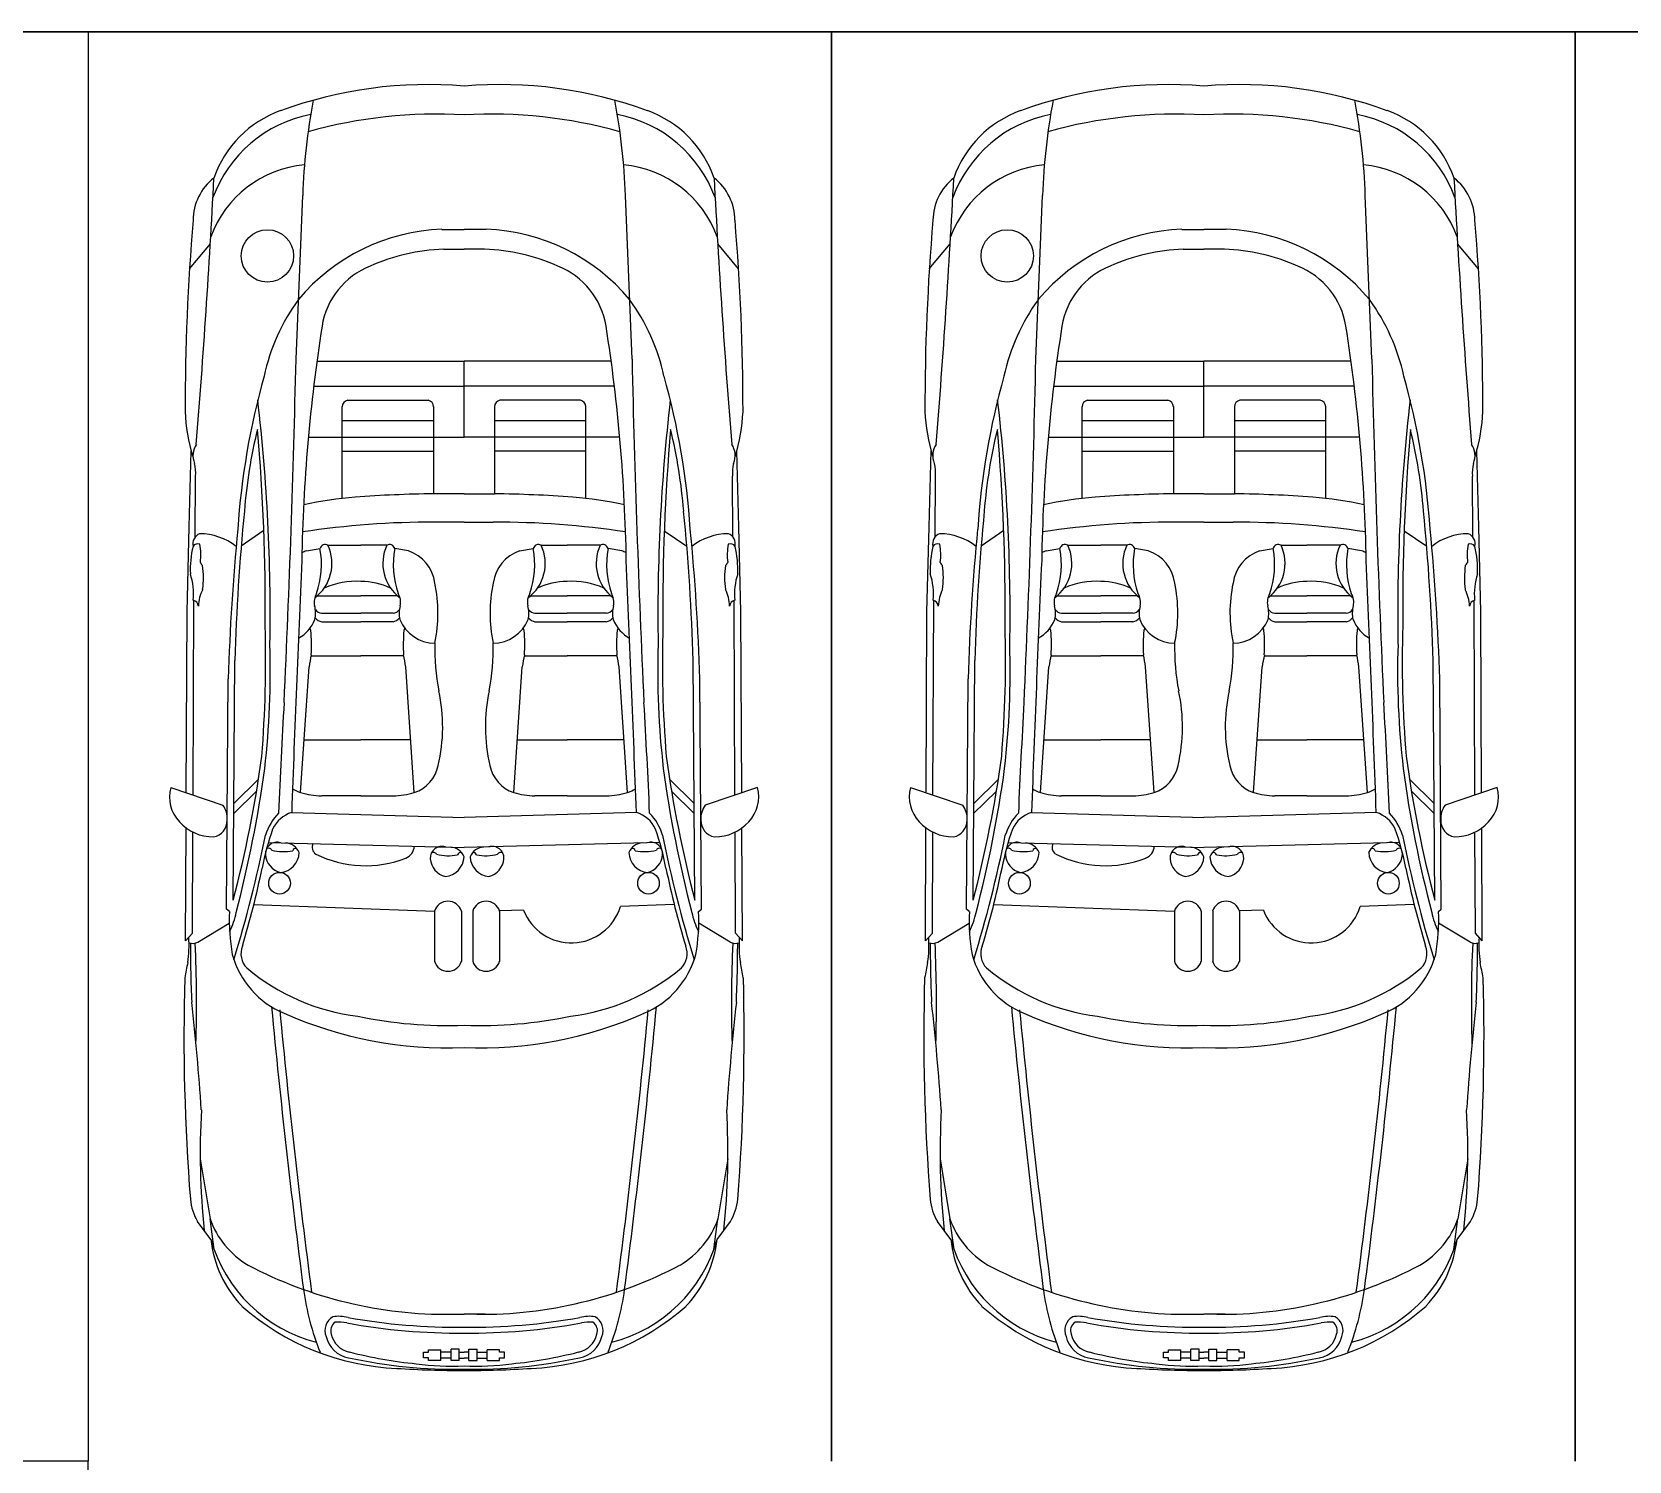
# Model space of a CAD drawing. Header units: inches. Extents: x 484217 to 497210, y -26946 to -21493.
# Drawn here: x 492667.1 to 492882.6, y -22551.1 to -22358.3 of the extents above; entities that cross this region are included whole.
import ezdxf

# ---------------------------------------------------------------- set-up
doc = ezdxf.new("R2010")
doc.units = ezdxf.units.IN
doc.header["$LTSCALE"] = 20
doc.header["$MEASUREMENT"] = 0
doc.layers.add('ceco.net 92', color=9, linetype='Continuous')
doc.layers.add('Parking', color=7, linetype='Continuous')

msp = doc.modelspace()

# ---------------------------------------------------------------- linework, layer by layer
at = {"layer": 'ceco.net 92', "linetype": 'ByBlock', "ltscale": 0.4}
for p, q in [((492702.77, -22402.44), (492703.67, -22380.36)), ((492748.09, -22402.44), (492747.19, -22380.36)), ((492802.56, -22402.44), (492803.47, -22380.36)), ((492847.89, -22402.44), (492846.98, -22380.36)), ((492722.44, -22384.93), (492725.43, -22384.93)), ((492728.41, -22384.93), (492725.43, -22384.93)), ((492822.24, -22384.93), (492825.23, -22384.93)), ((492828.21, -22384.93), (492825.23, -22384.93)), ((492688.4, -22390.25), (492691.21, -22386.87)), ((492762.46, -22390.25), (492759.65, -22386.87)), ((492788.19, -22390.25), (492791, -22386.87)), ((492862.26, -22390.25), (492859.45, -22386.87)), ((492722.65, -22387.6), (492725.43, -22387.6)), ((492728.2, -22387.6), (492725.43, -22387.6)), ((492822.45, -22387.6), (492825.23, -22387.6)), ((492828, -22387.6), (492825.23, -22387.6)), ((492705.59, -22402.71), (492725.43, -22402.71)), ((492745.27, -22402.71), (492725.43, -22402.71)), ((492725.43, -22412.97), (492725.43, -22402.71)), ((492805.38, -22402.71), (492825.23, -22402.71)), ((492845.07, -22402.71), (492825.23, -22402.71)), ((492825.23, -22412.97), (492825.23, -22402.71)), ((492705.15, -22406.08), (492725.43, -22406.08)), ((492745.7, -22406.08), (492725.43, -22406.08)), ((492804.95, -22406.08), (492825.23, -22406.08)), ((492845.5, -22406.08), (492825.23, -22406.08)), ((492709.73, -22407.98), (492720.58, -22407.98)), ((492741.12, -22407.98), (492730.27, -22407.98)), ((492809.53, -22407.98), (492820.38, -22407.98)), ((492840.92, -22407.98), (492830.07, -22407.98)), ((492709, -22421.24), (492709, -22408.85)), ((492721.32, -22410.75), (492709, -22410.75)), ((492721.32, -22408.85), (492721.32, -22420.61)), ((492729.54, -22408.85), (492729.54, -22420.61)), ((492741.86, -22410.75), (492729.54, -22410.75)), ((492741.86, -22421.24), (492741.86, -22408.85)), ((492808.79, -22421.24), (492808.79, -22408.85)), ((492821.12, -22410.75), (492808.79, -22410.75)), ((492821.12, -22408.85), (492821.12, -22420.61)), ((492829.34, -22408.85), (492829.34, -22420.61)), ((492841.66, -22410.75), (492829.34, -22410.75)), ((492841.66, -22421.24), (492841.66, -22408.85)), ((492704.43, -22412.97), (492725.43, -22412.97)), ((492746.43, -22412.97), (492725.43, -22412.97)), ((492804.23, -22412.97), (492825.23, -22412.97)), ((492846.22, -22412.97), (492825.23, -22412.97)), ((492688.37, -22425.08), (492688.63, -22414.82)), ((492709, -22414.86), (492721.32, -22414.86)), ((492741.86, -22414.86), (492729.54, -22414.86)), ((492762.49, -22425.08), (492762.22, -22414.82)), ((492788.16, -22425.08), (492788.43, -22414.82)), ((492808.79, -22414.86), (492821.12, -22414.86)), ((492841.66, -22414.86), (492829.34, -22414.86)), ((492862.29, -22425.08), (492862.02, -22414.82)), ((492689.17, -22426.43), (492689.21, -22418.23)), ((492761.69, -22426.43), (492761.64, -22418.23)), ((492788.97, -22426.43), (492789.01, -22418.23)), ((492861.48, -22426.43), (492861.44, -22418.23)), ((492725.43, -22420.61), (492721.32, -22420.61)), ((492725.43, -22420.61), (492729.54, -22420.61)), ((492825.23, -22420.61), (492821.12, -22420.61)), ((492825.23, -22420.61), (492829.34, -22420.61)), ((492688.07, -22436.53), (492688.37, -22425.08)), ((492695.37, -22427.64), (492698.42, -22425.53)), ((492725.43, -22424.44), (492721.5, -22424.44)), ((492725.43, -22424.44), (492729.36, -22424.44)), ((492755.49, -22427.73), (492752.43, -22425.64)), ((492762.78, -22436.53), (492762.49, -22425.08)), ((492787.87, -22436.53), (492788.16, -22425.08)), ((492795.17, -22427.64), (492798.22, -22425.53)), ((492825.23, -22424.44), (492821.29, -22424.44)), ((492825.23, -22424.44), (492829.16, -22424.44)), ((492855.29, -22427.73), (492852.23, -22425.64)), ((492862.58, -22436.53), (492862.29, -22425.08)), ((492704.16, -22428.3), (492706, -22427.99)), ((492707.06, -22427.54), (492711.53, -22427.54)), ((492715.03, -22427.54), (492711.53, -22427.54)), ((492717.93, -22428.3), (492716.09, -22427.99)), ((492732.93, -22428.3), (492734.76, -22427.99)), ((492735.83, -22427.54), (492739.33, -22427.54)), ((492743.79, -22427.54), (492739.33, -22427.54)), ((492746.7, -22428.3), (492744.86, -22427.99)), ((492803.96, -22428.3), (492805.8, -22427.99)), ((492806.86, -22427.54), (492811.33, -22427.54)), ((492814.82, -22427.54), (492811.33, -22427.54)), ((492817.73, -22428.3), (492815.89, -22427.99)), ((492832.72, -22428.3), (492834.56, -22427.99)), ((492835.63, -22427.54), (492839.13, -22427.54)), ((492843.59, -22427.54), (492839.13, -22427.54)), ((492846.49, -22428.3), (492844.66, -22427.99)), ((492705.64, -22434.37), (492711.53, -22434.37)), ((492716.45, -22434.37), (492711.53, -22434.37)), ((492734.41, -22434.37), (492739.33, -22434.37)), ((492745.21, -22434.37), (492739.33, -22434.37)), ((492805.44, -22434.37), (492811.33, -22434.37)), ((492816.25, -22434.37), (492811.33, -22434.37)), ((492834.21, -22434.37), (492839.13, -22434.37)), ((492845.01, -22434.37), (492839.13, -22434.37)), ((492687.97, -22460.95), (492688.07, -22436.53)), ((492688.88, -22461.26), (492689, -22435)), ((492706.22, -22436.73), (492711.53, -22436.73)), ((492715.87, -22436.73), (492711.53, -22436.73)), ((492734.99, -22436.73), (492739.33, -22436.73)), ((492744.63, -22436.73), (492739.33, -22436.73)), ((492761.97, -22461.26), (492761.86, -22435)), ((492762.89, -22460.95), (492762.78, -22436.53)), ((492787.76, -22460.95), (492787.87, -22436.53)), ((492788.68, -22461.26), (492788.79, -22435)), ((492806.02, -22436.73), (492811.33, -22436.73)), ((492815.66, -22436.73), (492811.33, -22436.73)), ((492834.79, -22436.73), (492839.13, -22436.73)), ((492844.43, -22436.73), (492839.13, -22436.73)), ((492861.77, -22461.26), (492861.66, -22435)), ((492862.69, -22460.95), (492862.58, -22436.53)), ((492706.24, -22437.89), (492711.53, -22437.89)), ((492715.85, -22437.89), (492711.53, -22437.89)), ((492735, -22437.89), (492739.33, -22437.89)), ((492744.62, -22437.89), (492739.33, -22437.89)), ((492806.03, -22437.89), (492811.33, -22437.89)), ((492815.65, -22437.89), (492811.33, -22437.89)), ((492834.8, -22437.89), (492839.13, -22437.89)), ((492844.42, -22437.89), (492839.13, -22437.89)), ((492694.3, -22475.42), (492694.51, -22443.1)), ((492704.79, -22442.45), (492711.53, -22442.45)), ((492717.3, -22442.45), (492711.53, -22442.45)), ((492733.55, -22442.45), (492739.33, -22442.45)), ((492746.07, -22442.45), (492739.33, -22442.45)), ((492756.56, -22475.42), (492756.35, -22443.1)), ((492794.1, -22475.42), (492794.31, -22443.1)), ((492804.59, -22442.45), (492811.33, -22442.45)), ((492817.1, -22442.45), (492811.33, -22442.45)), ((492833.35, -22442.45), (492839.13, -22442.45)), ((492845.87, -22442.45), (492839.13, -22442.45)), ((492856.36, -22475.42), (492856.15, -22443.1)), ((492703.37, -22460.92), (492704.52, -22443.94)), ((492718.72, -22460.92), (492717.57, -22443.94)), ((492732.14, -22460.92), (492733.28, -22443.94)), ((492747.49, -22460.92), (492746.34, -22443.94)), ((492803.17, -22460.92), (492804.32, -22443.94)), ((492818.52, -22460.92), (492817.37, -22443.94)), ((492831.93, -22460.92), (492833.08, -22443.94)), ((492847.28, -22460.92), (492846.14, -22443.94)), ((492693.41, -22476.66), (492693.62, -22445.56)), ((492757.44, -22476.66), (492757.23, -22445.56)), ((492793.21, -22476.66), (492793.42, -22445.56)), ((492857.24, -22476.66), (492857.03, -22445.56)), ((492703.85, -22453.78), (492711.53, -22453.78)), ((492718.24, -22453.78), (492711.53, -22453.78)), ((492732.62, -22453.78), (492739.33, -22453.78)), ((492747, -22453.78), (492739.33, -22453.78)), ((492803.65, -22453.78), (492811.33, -22453.78)), ((492818.03, -22453.78), (492811.33, -22453.78)), ((492832.42, -22453.78), (492839.13, -22453.78)), ((492846.8, -22453.78), (492839.13, -22453.78)), ((492685.86, -22460.24), (492692.9, -22462.61)), ((492694.38, -22462.37), (492697.7, -22459.1)), ((492756.47, -22462.37), (492753.16, -22459.1)), ((492765, -22460.24), (492757.95, -22462.61)), ((492785.65, -22460.24), (492792.7, -22462.61)), ((492794.18, -22462.37), (492797.5, -22459.1)), ((492856.27, -22462.37), (492852.96, -22459.1)), ((492864.8, -22460.24), (492857.75, -22462.61)), ((492694.37, -22463.72), (492697.44, -22460.72)), ((492711.53, -22461.36), (492706.23, -22461.36)), ((492711.53, -22461.36), (492715.86, -22461.36)), ((492739.33, -22461.36), (492734.99, -22461.36)), ((492739.33, -22461.36), (492744.63, -22461.36)), ((492756.48, -22463.72), (492753.42, -22460.72)), ((492794.17, -22463.72), (492797.24, -22460.72)), ((492811.33, -22461.36), (492806.02, -22461.36)), ((492811.33, -22461.36), (492815.66, -22461.36)), ((492839.13, -22461.36), (492834.79, -22461.36)), ((492839.13, -22461.36), (492844.43, -22461.36)), ((492856.28, -22463.72), (492853.22, -22460.72)), ((492702.18, -22463.6), (492725.43, -22464.27)), ((492748.68, -22463.6), (492725.43, -22464.27)), ((492801.98, -22463.6), (492825.23, -22464.27)), ((492848.47, -22463.6), (492825.23, -22464.27)), ((492687.88, -22480.92), (492687.95, -22465.68)), ((492688.8, -22479.87), (492688.86, -22466.24)), ((492762.06, -22479.87), (492762, -22466.24)), ((492762.98, -22480.92), (492762.91, -22465.68)), ((492787.68, -22480.92), (492787.74, -22465.68)), ((492788.6, -22479.87), (492788.66, -22466.24)), ((492861.85, -22479.87), (492861.79, -22466.24)), ((492862.77, -22480.92), (492862.71, -22465.68)), ((492699.02, -22467.66), (492725.43, -22468.31)), ((492751.83, -22467.66), (492725.43, -22468.31)), ((492798.82, -22467.66), (492825.23, -22468.31)), ((492851.63, -22467.66), (492825.23, -22468.31)), ((492693.78, -22476.96), (492693.41, -22476.66)), ((492697.07, -22476.03), (492721.45, -22476.9)), ((492721.45, -22476.9), (492721.45, -22483.68)), ((492725.07, -22476.9), (492725.07, -22483.68)), ((492726.61, -22476.9), (492726.61, -22483.68)), ((492733.45, -22476.76), (492730.21, -22476.87)), ((492730.22, -22476.9), (492730.22, -22483.68)), ((492753.78, -22476.03), (492746.52, -22476.29)), ((492757.07, -22476.96), (492757.44, -22476.66)), ((492793.58, -22476.96), (492793.21, -22476.66)), ((492796.87, -22476.03), (492821.25, -22476.9)), ((492821.25, -22476.9), (492821.25, -22483.68)), ((492824.86, -22476.9), (492824.86, -22483.68)), ((492826.41, -22476.9), (492826.41, -22483.68)), ((492833.25, -22476.76), (492830.01, -22476.87)), ((492830.02, -22476.9), (492830.02, -22483.68)), ((492853.58, -22476.03), (492846.32, -22476.29)), ((492856.87, -22476.96), (492857.24, -22476.66)), ((492687.88, -22480.92), (492688.8, -22479.87)), ((492689.53, -22481.08), (492693.76, -22478.53)), ((492761.33, -22481.08), (492757.09, -22478.53)), ((492762.98, -22480.92), (492762.06, -22479.87)), ((492787.68, -22480.92), (492788.6, -22479.87)), ((492789.32, -22481.08), (492793.56, -22478.53)), ((492861.13, -22481.08), (492856.89, -22478.53)), ((492862.77, -22480.92), (492861.85, -22479.87)), ((492689.84, -22510.34), (492691.17, -22518.4)), ((492761.02, -22510.34), (492759.68, -22518.4)), ((492789.64, -22510.34), (492790.97, -22518.4)), ((492860.81, -22510.34), (492859.48, -22518.4)), ((492691.72, -22522.55), (492691.17, -22518.4)), ((492759.14, -22522.55), (492759.68, -22518.4)), ((492791.52, -22522.55), (492790.97, -22518.4)), ((492858.94, -22522.55), (492859.48, -22518.4)), ((492691.28, -22521.19), (492689.48, -22518.79)), ((492759.58, -22521.19), (492761.37, -22518.79)), ((492791.08, -22521.19), (492789.28, -22518.79)), ((492859.38, -22521.19), (492861.17, -22518.79)), ((492722.57, -22531.3), (492725.43, -22531.3)), ((492728.29, -22531.3), (492725.43, -22531.3)), ((492822.36, -22531.3), (492825.23, -22531.3)), ((492828.09, -22531.3), (492825.23, -22531.3)), ((492719.96, -22537.17), (492719.96, -22536.42)), ((492719.96, -22536.42), (492720.65, -22536.42)), ((492720.65, -22537.17), (492719.96, -22537.17)), ((492720.65, -22536.08), (492722.3, -22536.08)), ((492720.65, -22536.42), (492720.65, -22536.08)), ((492720.65, -22537.54), (492720.65, -22537.17)), ((492722.3, -22537.54), (492720.65, -22537.54)), ((492722.3, -22537.54), (492722.3, -22536.08)), ((492723.67, -22536.41), (492722.3, -22536.41)), ((492723.67, -22537.21), (492722.3, -22537.21)), ((492723.67, -22537.53), (492723.67, -22535.98)), ((492724.78, -22535.98), (492723.67, -22535.98)), ((492724.78, -22537.53), (492723.67, -22537.53)), ((492724.78, -22537.53), (492724.78, -22535.98)), ((492724.78, -22536.41), (492725.43, -22536.41)), ((492724.78, -22537.21), (492725.43, -22537.21)), ((492726.07, -22536.41), (492725.43, -22536.41)), ((492726.07, -22537.21), (492725.43, -22537.21)), ((492726.07, -22537.53), (492726.07, -22535.98)), ((492726.07, -22535.98), (492727.18, -22535.98)), ((492726.07, -22537.53), (492727.18, -22537.53)), ((492727.18, -22537.53), (492727.18, -22535.98)), ((492727.18, -22536.41), (492728.55, -22536.41)), ((492727.18, -22537.21), (492728.55, -22537.21)), ((492728.55, -22537.54), (492728.55, -22536.08)), ((492730.21, -22536.08), (492728.55, -22536.08)), ((492728.55, -22537.54), (492730.21, -22537.54)), ((492730.21, -22536.42), (492730.21, -22536.08)), ((492730.89, -22536.42), (492730.21, -22536.42)), ((492730.21, -22537.17), (492730.89, -22537.17)), ((492730.21, -22537.54), (492730.21, -22537.17)), ((492730.89, -22537.17), (492730.89, -22536.42)), ((492819.76, -22537.17), (492819.76, -22536.42)), ((492819.76, -22536.42), (492820.45, -22536.42)), ((492820.45, -22537.17), (492819.76, -22537.17)), ((492820.45, -22536.08), (492822.1, -22536.08)), ((492820.45, -22536.42), (492820.45, -22536.08)), ((492820.45, -22537.54), (492820.45, -22537.17)), ((492822.1, -22537.54), (492820.45, -22537.54)), ((492822.1, -22537.54), (492822.1, -22536.08)), ((492823.47, -22536.41), (492822.1, -22536.41)), ((492823.47, -22537.21), (492822.1, -22537.21)), ((492823.47, -22537.53), (492823.47, -22535.98)), ((492824.58, -22535.98), (492823.47, -22535.98)), ((492824.58, -22537.53), (492823.47, -22537.53)), ((492824.58, -22537.53), (492824.58, -22535.98)), ((492824.58, -22536.41), (492825.23, -22536.41)), ((492824.58, -22537.21), (492825.23, -22537.21)), ((492825.87, -22536.41), (492825.23, -22536.41)), ((492825.87, -22537.21), (492825.23, -22537.21)), ((492825.87, -22537.53), (492825.87, -22535.98)), ((492825.87, -22535.98), (492826.98, -22535.98)), ((492825.87, -22537.53), (492826.98, -22537.53)), ((492826.98, -22537.53), (492826.98, -22535.98)), ((492826.98, -22536.41), (492828.35, -22536.41)), ((492826.98, -22537.21), (492828.35, -22537.21)), ((492828.35, -22537.54), (492828.35, -22536.08)), ((492830, -22536.08), (492828.35, -22536.08)), ((492828.35, -22537.54), (492830, -22537.54)), ((492830, -22536.42), (492830, -22536.08)), ((492830.69, -22536.42), (492830, -22536.42)), ((492830, -22537.17), (492830.69, -22537.17)), ((492830, -22537.54), (492830, -22537.17)), ((492830.69, -22537.17), (492830.69, -22536.42))]:
    msp.add_line(p, q, dxfattribs=at)
for centre, radius in [((492698.91, -22388.51), 3.53), ((492798.7, -22388.51), 3.53), ((492700.55, -22473.14), 1.46), ((492750.31, -22473.14), 1.46), ((492800.34, -22473.14), 1.46), ((492850.11, -22473.14), 1.46)]:
    msp.add_circle(centre, radius, dxfattribs=at)
for centre, radius, start, end in [((492720.55, -22423.13), 57.73, 85.1527, 110.1177), ((492730.31, -22423.13), 57.73, 69.8823, 94.8473), ((492820.35, -22423.13), 57.73, 85.1527, 110.1177), ((492830.1, -22423.13), 57.73, 69.8823, 94.8473), ((492786.61, -22382.99), 82.98, 169.2493, 178.1871), ((492664.25, -22382.99), 82.98, 1.8129, 10.7507), ((492886.41, -22382.99), 82.98, 169.2493, 178.1871), ((492764.05, -22382.99), 82.98, 1.8129, 10.7507), ((492707.97, -22386.61), 17.46, 100.6567, 160.0564), ((492705.68, -22382.86), 14.81, 109.6924, 160.8549), ((492721.72, -22433.65), 64.27, 86.6883, 105.6387), ((492729.14, -22433.65), 64.27, 74.3613, 93.3117), ((492742.89, -22386.61), 17.46, 19.9436, 79.3433), ((492745.17, -22382.86), 14.81, 19.1451, 70.3076), ((492807.77, -22386.61), 17.46, 100.6567, 160.0564), ((492805.48, -22382.86), 14.81, 109.6924, 160.8549), ((492821.51, -22433.65), 64.27, 86.6883, 105.6387), ((492828.94, -22433.65), 64.27, 74.3613, 93.3117), ((492842.68, -22386.61), 17.46, 19.9436, 79.3433), ((492844.97, -22382.86), 14.81, 19.1451, 70.3076), ((492705.25, -22391.05), 14.89, 95.1855, 159.9599), ((492745.6, -22391.05), 14.89, 20.0401, 84.8145), ((492805.05, -22391.05), 14.89, 95.1855, 159.9599), ((492845.4, -22391.05), 14.89, 20.0401, 84.8145), ((492696.11, -22383.73), 7.23, 127.6439, 179.7412), ((491473.5, -22315.4), 1219.8, 355.36643, 357.05785), ((493977.35, -22315.4), 1219.8, 182.94215, 184.63357), ((492754.74, -22383.73), 7.23, 0.2588, 52.3561), ((492795.91, -22383.73), 7.23, 127.6439, 179.7412), ((491573.3, -22315.4), 1219.8, 355.36643, 357.05785), ((494077.15, -22315.4), 1219.8, 182.94215, 184.63357), ((492854.54, -22383.73), 7.23, 0.2588, 52.3561), ((492993.3, -22409.39), 305.5, 175.1765, 180.0216), ((492723.38, -22411.35), 26.44, 92.0343, 140.1143), ((492727.48, -22411.35), 26.44, 39.8857, 87.9657), ((492457.56, -22409.39), 305.5, 359.9784, 4.8235), ((493093.09, -22409.39), 305.5, 175.1765, 180.0216), ((492823.18, -22411.35), 26.44, 92.0343, 140.1143), ((492827.27, -22411.35), 26.44, 39.8857, 87.9657), ((492557.36, -22409.39), 305.5, 359.9784, 4.8235), ((492723.63, -22414.22), 26.64, 92.0984, 114.0437), ((492727.23, -22414.22), 26.64, 65.9563, 87.9016), ((492823.43, -22414.22), 26.64, 92.0984, 114.0437), ((492827.02, -22414.22), 26.64, 65.9563, 87.9016), ((492716.67, -22399.67), 10.53, 111.7101, 170.897), ((492734.19, -22399.67), 10.53, 9.103, 68.2899), ((492816.47, -22399.67), 10.53, 111.7101, 170.897), ((492833.98, -22399.67), 10.53, 9.103, 68.2899), ((492725.34, -22410.6), 27.52, 143.9343, 167.7068), ((492725.51, -22410.6), 27.52, 12.2932, 36.0657), ((492825.14, -22410.6), 27.52, 143.9343, 167.7068), ((492825.31, -22410.6), 27.52, 12.2932, 36.0657), ((492932.62, -22433.48), 229.11, 171.0919, 179.0334), ((492518.24, -22433.48), 229.11, 0.9666, 8.9081), ((493032.42, -22433.48), 229.11, 171.0919, 179.0334), ((492618.04, -22433.48), 229.11, 0.9666, 8.9081), ((490768.93, -22358.71), 1934.33, 357.33196, 358.7046), ((494681.92, -22358.71), 1934.33, 181.2954, 182.66804), ((490868.73, -22358.71), 1934.33, 357.33196, 358.7046), ((494781.72, -22358.71), 1934.33, 181.2954, 182.66804), ((492795.87, -22432.07), 101.18, 164.3305, 176.2171), ((492654.99, -22432.07), 101.18, 3.7829, 15.6695), ((492895.67, -22432.07), 101.18, 164.3305, 176.2171), ((492754.78, -22432.07), 101.18, 3.7829, 15.6695), ((492448.95, -22436.83), 250.33, 359.066, 6.6276), ((492709.9, -22408.87), 0.901, 100.5292, 179.2673), ((492720.42, -22408.87), 0.901, 0.7327, 79.4708), ((492730.44, -22408.87), 0.901, 100.5292, 179.2673), ((492740.96, -22408.87), 0.901, 0.7327, 79.4708), ((493001.91, -22436.83), 250.33, 173.3724, 180.934), ((492548.75, -22436.83), 250.33, 359.066, 6.6276), ((492809.69, -22408.87), 0.901, 100.5292, 179.2673), ((492820.21, -22408.87), 0.901, 0.7327, 79.4708), ((492830.24, -22408.87), 0.901, 100.5292, 179.2673), ((492840.76, -22408.87), 0.901, 0.7327, 79.4708), ((493101.7, -22436.83), 250.33, 173.3724, 180.934), ((492711.69, -22408.47), 23.91, 182.4883, 197.2956), ((492739.17, -22408.47), 23.91, 342.7044, 357.5117), ((492811.48, -22408.47), 23.91, 182.4883, 197.2956), ((492838.97, -22408.47), 23.91, 342.7044, 357.5117), ((492764.57, -22428.36), 68.99, 166.2306, 175.4868), ((492426.39, -22435.79), 272.23, 359.4389, 5.0266), ((493024.47, -22435.79), 272.23, 174.9734, 180.5611), ((492686.28, -22428.36), 68.99, 4.5132, 13.7694), ((492864.37, -22428.36), 68.99, 166.2306, 175.4868), ((492526.18, -22435.79), 272.23, 359.4389, 5.0266), ((493124.27, -22435.79), 272.23, 174.9734, 180.5611), ((492786.08, -22428.36), 68.99, 4.5132, 13.7694), ((492691.56, -22415.45), 2.7, 145.9627, 202.8464), ((492759.3, -22415.45), 2.7, 337.1536, 34.0373), ((492791.35, -22415.45), 2.7, 145.9627, 202.8464), ((492859.1, -22415.45), 2.7, 337.1536, 34.0373), ((492684.18, -22417.8), 5.06, 355.0531, 14.8779), ((492766.68, -22417.8), 5.06, 165.1221, 184.9469), ((492783.98, -22417.8), 5.06, 355.0531, 14.8779), ((492866.48, -22417.8), 5.06, 165.1221, 184.9469), ((492717.22, -22488.76), 68.02, 95.4594, 101.3809), ((492723.57, -22599.16), 178.57, 90.7214, 94.1173), ((492727.29, -22599.16), 178.57, 85.8827, 89.2786), ((492733.64, -22488.76), 68.02, 78.6191, 84.5406), ((492817.01, -22488.76), 68.02, 95.4594, 101.3809), ((492823.36, -22599.16), 178.57, 90.7214, 94.1173), ((492827.09, -22599.16), 178.57, 85.8827, 89.2786), ((492833.44, -22488.76), 68.02, 78.6191, 84.5406), ((492984.93, -22451.51), 290.54, 174.3558, 178.3419), ((492465.92, -22451.51), 290.54, 1.6581, 5.6442), ((493084.73, -22451.51), 290.54, 174.3558, 178.3419), ((492565.72, -22451.51), 290.54, 1.6581, 5.6442), ((492690.32, -22427.37), 1.48, 111.7287, 193.4079), ((492689.73, -22434.06), 8.07, 52.0438, 89.7332), ((492984.05, -22453.97), 290.54, 174.3558, 178.3419), ((492721.02, -22538.8), 114.37, 89.7605, 98.7394), ((492729.84, -22538.8), 114.37, 81.2606, 90.2395), ((492466.81, -22453.97), 290.54, 1.6581, 5.6442), ((492761.12, -22434.06), 8.07, 90.2668, 127.9562), ((492760.54, -22427.37), 1.48, 346.5921, 68.2713), ((492790.11, -22427.37), 1.48, 111.7287, 193.4079), ((492789.53, -22434.06), 8.07, 52.0438, 89.7332), ((493083.84, -22453.97), 290.54, 174.3558, 178.3419), ((492820.82, -22538.8), 114.37, 89.7605, 98.7394), ((492829.64, -22538.8), 114.37, 81.2606, 90.2395), ((492566.61, -22453.97), 290.54, 1.6581, 5.6442), ((492860.92, -22434.06), 8.07, 90.2668, 127.9562), ((492860.34, -22427.37), 1.48, 346.5921, 68.2713), ((492701.87, -22430.86), 13.37, 166.3848, 182.3157), ((492689.5, -22428.05), 0.708, 65.2059, 151.6073), ((492682.04, -22428.84), 7.89, 352.5852, 10.4484), ((492701.77, -22430), 5.84, 307.0727, 24.9288), ((492694.41, -22430.17), 11.79, 340.8012, 10.663), ((492706.72, -22428.2), 0.748, 62.3182, 163.667), ((492720.32, -22430), 5.84, 155.0712, 232.9273), ((492715.37, -22428.2), 0.748, 16.333, 117.6818), ((492727.67, -22430.17), 11.79, 169.337, 199.1988), ((492730.54, -22430), 5.84, 307.0727, 24.9288), ((492723.18, -22430.17), 11.79, 340.8012, 10.663), ((492735.48, -22428.2), 0.748, 62.3182, 163.667), ((492749.09, -22430), 5.84, 155.0712, 232.9273), ((492744.14, -22428.2), 0.748, 16.333, 117.6818), ((492756.44, -22430.17), 11.79, 169.337, 199.1988), ((492768.82, -22428.84), 7.89, 169.5516, 187.4148), ((492761.36, -22428.05), 0.708, 28.3927, 114.7941), ((492748.99, -22430.86), 13.37, 357.6843, 13.6152), ((492801.67, -22430.86), 13.37, 166.3848, 182.3157), ((492789.3, -22428.05), 0.708, 65.2059, 151.6073), ((492781.84, -22428.84), 7.89, 352.5852, 10.4484), ((492801.57, -22430), 5.84, 307.0727, 24.9288), ((492794.21, -22430.17), 11.79, 340.8012, 10.663), ((492806.51, -22428.2), 0.748, 62.3182, 163.667), ((492820.12, -22430), 5.84, 155.0712, 232.9273), ((492815.17, -22428.2), 0.748, 16.333, 117.6818), ((492827.47, -22430.17), 11.79, 169.337, 199.1988), ((492830.33, -22430), 5.84, 307.0727, 24.9288), ((492822.98, -22430.17), 11.79, 340.8012, 10.663), ((492835.28, -22428.2), 0.748, 62.3182, 163.667), ((492848.88, -22430), 5.84, 155.0712, 232.9273), ((492843.94, -22428.2), 0.748, 16.333, 117.6818), ((492856.24, -22430.17), 11.79, 169.337, 199.1988), ((492868.62, -22428.84), 7.89, 169.5516, 187.4148), ((492861.15, -22428.05), 0.708, 28.3927, 114.7941), ((492848.78, -22430.86), 13.37, 357.6843, 13.6152), ((492691.07, -22429.33), 1.32, 203.4077, 226.8454), ((492678.71, -22431.92), 11.57, 352.1001, 8.0858), ((496506.9, -22599.3), 3807.14, 177.44556, 177.95741), ((492705.9, -22433.36), 5.35, 109.0023, 115.9052), ((492716.19, -22433.36), 5.35, 7.616, 70.9977), ((492734.67, -22433.36), 5.35, 109.0023, 172.384), ((492744.95, -22433.36), 5.35, 64.0948, 70.9977), ((488943.95, -22599.3), 3807.14, 2.04259, 2.55444), ((492772.14, -22431.92), 11.57, 171.9142, 187.8999), ((492759.78, -22429.33), 1.32, 313.1546, 336.5923), ((492790.87, -22429.33), 1.32, 203.4077, 226.8454), ((492778.51, -22431.92), 11.57, 352.1001, 8.0858), ((496606.7, -22599.3), 3807.14, 177.44556, 177.95741), ((492805.7, -22433.36), 5.35, 109.0023, 115.9052), ((492815.98, -22433.36), 5.35, 7.616, 70.9977), ((492834.47, -22433.36), 5.35, 109.0023, 172.384), ((492844.75, -22433.36), 5.35, 64.0948, 70.9977), ((489043.75, -22599.3), 3807.14, 2.04259, 2.55444), ((492871.94, -22431.92), 11.57, 171.9142, 187.8999), ((492859.58, -22429.33), 1.32, 313.1546, 336.5923), ((492680.1, -22434.14), 8.85, 354.6053, 18.0669), ((492710.94, -22443.35), 10.94, 86.9014, 113.4623), ((492711.15, -22443.35), 10.94, 66.5377, 88.0393), ((492739.7, -22443.35), 10.94, 91.9607, 113.4623), ((492739.92, -22443.35), 10.94, 66.5377, 93.0986), ((492770.76, -22434.14), 8.85, 161.9331, 185.3947), ((492779.9, -22434.14), 8.85, 354.6053, 18.0669), ((492810.73, -22443.35), 10.94, 86.9014, 113.4623), ((492810.95, -22443.35), 10.94, 66.5377, 88.0393), ((492839.5, -22443.35), 10.94, 91.9607, 113.4623), ((492839.72, -22443.35), 10.94, 66.5377, 93.0986), ((492870.55, -22434.14), 8.85, 161.9331, 185.3947), ((492695.01, -22435.94), 5.41, 153.3599, 177.9838), ((492707.49, -22435.23), 2.28, 148.7648, 192.6795), ((492714.6, -22435.23), 2.28, 347.3205, 31.2352), ((492702.18, -22436.67), 19.73, 348.0371, 11.7621), ((492748.67, -22436.67), 19.73, 168.2379, 191.9629), ((492736.26, -22435.23), 2.28, 148.7648, 192.6795), ((492743.36, -22435.23), 2.28, 347.3205, 31.2352), ((492755.85, -22435.94), 5.41, 2.0162, 26.6401), ((492794.81, -22435.94), 5.41, 153.3599, 177.9838), ((492807.29, -22435.23), 2.28, 148.7648, 192.6795), ((492814.39, -22435.23), 2.28, 347.3205, 31.2352), ((492801.98, -22436.67), 19.73, 348.0371, 11.7621), ((492848.47, -22436.67), 19.73, 168.2379, 191.9629), ((492836.06, -22435.23), 2.28, 148.7648, 192.6795), ((492843.16, -22435.23), 2.28, 347.3205, 31.2352), ((492855.64, -22435.94), 5.41, 2.0162, 26.6401), ((492688.74, -22435.83), 0.871, 5.5379, 78.6283), ((492701.43, -22436.76), 3.98, 348.0554, 14.988), ((492706.4, -22435.48), 1.26, 215.6692, 262.0941), ((492715.69, -22435.48), 1.26, 277.9059, 324.3308), ((492720.66, -22436.76), 3.98, 165.012, 191.9446), ((492730.2, -22436.76), 3.98, 348.0554, 14.988), ((492735.16, -22435.48), 1.26, 215.6692, 262.0941), ((492744.46, -22435.48), 1.26, 277.9059, 324.3308), ((492749.43, -22436.76), 3.98, 165.012, 191.9446), ((492762.12, -22435.83), 0.871, 101.3717, 174.4621), ((492788.53, -22435.83), 0.871, 5.5379, 78.6283), ((492801.23, -22436.76), 3.98, 348.0554, 14.988), ((492806.19, -22435.48), 1.26, 215.6692, 262.0941), ((492815.49, -22435.48), 1.26, 277.9059, 324.3308), ((492820.46, -22436.76), 3.98, 165.012, 191.9446), ((492829.99, -22436.76), 3.98, 348.0554, 14.988), ((492834.96, -22435.48), 1.26, 215.6692, 262.0941), ((492844.26, -22435.48), 1.26, 277.9059, 324.3308), ((492849.22, -22436.76), 3.98, 165.012, 191.9446), ((492861.92, -22435.83), 0.871, 101.3717, 174.4621), ((492542.16, -22443.25), 156.51, 355.3262, 1.7535), ((492700.57, -22435.62), 5.14, 299.3849, 337.6025), ((492704.22, -22439.11), 0.553, 5.1473, 40.3924), ((492706.63, -22436.32), 1.62, 218.5437, 255.9113), ((492715.46, -22436.32), 1.62, 284.0887, 321.4563), ((492721.52, -22435.62), 5.14, 202.3975, 269.5168), ((492717.87, -22439.11), 0.553, 139.6076, 174.8527), ((492729.33, -22435.62), 5.14, 270.4832, 337.6025), ((492732.99, -22439.11), 0.553, 5.1473, 40.3924), ((492735.4, -22436.32), 1.62, 218.5437, 255.9113), ((492744.23, -22436.32), 1.62, 284.0887, 321.4563), ((492750.29, -22435.62), 5.14, 202.3975, 240.6151), ((492746.64, -22439.11), 0.553, 139.6076, 174.8527), ((492908.69, -22443.25), 156.51, 178.2465, 184.6738), ((492641.96, -22443.25), 156.51, 355.3262, 1.7535), ((492800.36, -22435.62), 5.14, 299.3849, 337.6025), ((492804.02, -22439.11), 0.553, 5.1473, 40.3924), ((492806.43, -22436.32), 1.62, 218.5437, 255.9113), ((492815.26, -22436.32), 1.62, 284.0887, 321.4563), ((492821.32, -22435.62), 5.14, 202.3975, 269.5168), ((492817.67, -22439.11), 0.553, 139.6076, 174.8527), ((492829.13, -22435.62), 5.14, 270.4832, 337.6025), ((492832.78, -22439.11), 0.553, 5.1473, 40.3924), ((492835.19, -22436.32), 1.62, 218.5437, 255.9113), ((492844.02, -22436.32), 1.62, 284.0887, 321.4563), ((492850.09, -22435.62), 5.14, 202.3975, 240.6151), ((492846.43, -22439.11), 0.553, 139.6076, 174.8527), ((493008.49, -22443.25), 156.51, 178.2465, 184.6738), ((492585.73, -22444.55), 113.57, 353.3728, 1.8318), ((492684.63, -22440.96), 20.23, 356.1527, 5.3868), ((492737.46, -22440.96), 20.23, 174.6132, 183.8473), ((492750.75, -22441.52), 29.28, 178.5112, 191.1914), ((492700.1, -22441.52), 29.28, 348.8086, 1.4888), ((492713.39, -22440.96), 20.23, 356.1527, 5.3868), ((492766.23, -22440.96), 20.23, 174.6132, 183.8473), ((492865.12, -22444.55), 113.57, 178.1682, 186.6272), ((492685.53, -22444.55), 113.57, 353.3728, 1.8318), ((492784.43, -22440.96), 20.23, 356.1527, 5.3868), ((492837.26, -22440.96), 20.23, 174.6132, 183.8473), ((492850.55, -22441.52), 29.28, 178.5112, 191.1914), ((492799.9, -22441.52), 29.28, 348.8086, 1.4888), ((492813.19, -22440.96), 20.23, 356.1527, 5.3868), ((492866.03, -22440.96), 20.23, 174.6132, 183.8473), ((492964.92, -22444.55), 113.57, 178.1682, 186.6272), ((492747.95, -22451.07), 44.01, 168.5401, 170.6809), ((492674.14, -22451.07), 44.01, 9.3191, 11.4599), ((492776.71, -22451.07), 44.01, 168.5401, 170.6809), ((492702.91, -22451.07), 44.01, 9.3191, 11.4599), ((492847.74, -22451.07), 44.01, 168.5401, 170.6809), ((492773.94, -22451.07), 44.01, 9.3191, 11.4599), ((492876.51, -22451.07), 44.01, 168.5401, 170.6809), ((492802.71, -22451.07), 44.01, 9.3191, 11.4599), ((492699.76, -22452.05), 22.79, 346.7952, 12.266), ((492751.1, -22452.05), 22.79, 167.734, 193.2048), ((492799.55, -22452.05), 22.79, 346.7952, 12.266), ((492850.9, -22452.05), 22.79, 167.734, 193.2048), ((493692.83, -22506.65), 993.36, 176.65843, 177.52077), ((491758.03, -22506.65), 993.36, 2.47923, 3.34157), ((493792.63, -22506.65), 993.36, 176.65843, 177.52077), ((491857.82, -22506.65), 993.36, 2.47923, 3.34157), ((492536.24, -22433.96), 163.41, 345.3042, 352.2507), ((492914.62, -22433.96), 163.41, 187.7493, 194.6958), ((492636.04, -22433.96), 163.41, 345.3042, 352.2507), ((493014.42, -22433.96), 163.41, 187.7493, 194.6958), ((492536.63, -22435.62), 163.41, 345.3042, 352.2507), ((492717.08, -22456.23), 4.97, 289.219, 348.0957), ((492733.77, -22456.23), 4.97, 191.9043, 250.781), ((492914.22, -22435.62), 163.41, 187.7493, 194.6958), ((492636.43, -22435.62), 163.41, 345.3042, 352.2507), ((492816.88, -22456.23), 4.97, 289.219, 348.0957), ((492833.57, -22456.23), 4.97, 191.9043, 250.781), ((493014.02, -22435.62), 163.41, 187.7493, 194.6958), ((492690.5, -22461.51), 4.81, 164.7689, 223.8838), ((492705, -22456.23), 4.97, 236.9257, 250.781), ((492745.85, -22456.23), 4.97, 289.219, 303.0743), ((492760.36, -22461.51), 4.81, 316.1162, 15.2311), ((492790.29, -22461.51), 4.81, 164.7689, 223.8838), ((492804.8, -22456.23), 4.97, 236.9257, 250.781), ((492845.65, -22456.23), 4.97, 289.219, 303.0743), ((492860.16, -22461.51), 4.81, 316.1162, 15.2311), ((492690.35, -22464.43), 3.14, 356.2989, 35.4795), ((492706.44, -22450.46), 10.9, 253.6324, 268.8624), ((492715.65, -22450.46), 10.9, 271.1376, 286.3676), ((492735.21, -22450.46), 10.9, 253.6324, 268.8624), ((492744.41, -22450.46), 10.9, 271.1376, 286.3676), ((492760.51, -22464.43), 3.14, 144.5205, 183.7011), ((492790.15, -22464.43), 3.14, 356.2989, 35.4795), ((492806.24, -22450.46), 10.9, 253.6324, 268.8624), ((492815.45, -22450.46), 10.9, 271.1376, 286.3676), ((492835.01, -22450.46), 10.9, 253.6324, 268.8624), ((492844.21, -22450.46), 10.9, 271.1376, 286.3676), ((492860.31, -22464.43), 3.14, 144.5205, 183.7011), ((492691.24, -22464.68), 2.24, 280.4061, 1.053), ((492705.73, -22468.85), 7.42, 135.8363, 162.8314), ((492703.39, -22467.58), 4.16, 106.8834, 155.1838), ((492747.47, -22467.58), 4.16, 24.8162, 73.1166), ((492745.13, -22468.85), 7.42, 17.1686, 44.1637), ((492759.62, -22464.68), 2.24, 178.947, 259.5939), ((492791.04, -22464.68), 2.24, 280.4061, 1.053), ((492805.53, -22468.85), 7.42, 135.8363, 162.8314), ((492803.18, -22467.58), 4.16, 106.8834, 155.1838), ((492847.27, -22467.58), 4.16, 24.8162, 73.1166), ((492844.93, -22468.85), 7.42, 17.1686, 44.1637), ((492859.41, -22464.68), 2.24, 178.947, 259.5939), ((492691.59, -22460.78), 6.11, 221.6852, 270.5151), ((492534.63, -22434.06), 167.21, 342.8181, 348.7586), ((492733.65, -22477.8), 36.08, 160.6254, 169.304), ((492717.21, -22477.8), 36.08, 10.696, 19.3746), ((492916.22, -22434.06), 167.21, 191.2414, 197.1819), ((492759.27, -22460.78), 6.11, 269.4849, 318.3148), ((492791.39, -22460.78), 6.11, 221.6852, 270.5151), ((492634.43, -22434.06), 167.21, 342.8181, 348.7586), ((492833.44, -22477.8), 36.08, 160.6254, 169.304), ((492817.01, -22477.8), 36.08, 10.696, 19.3746), ((493016.02, -22434.06), 167.21, 191.2414, 197.1819), ((492859.06, -22460.78), 6.11, 269.4849, 318.3148), ((492700.2, -22469.18), 1.56, 72.2023, 183.8493), ((492699.05, -22468.92), 0.5, 30.3302, 120.425), ((492701.09, -22462.65), 6.23, 255.0343, 281.468), ((492700.4, -22468.9), 2.8, 275.6845, 357.666), ((492701.23, -22469.84), 2.14, 22.9147, 86.8342), ((492702.75, -22468.86), 0.432, 78.3556, 166.1458), ((492706.04, -22468.3), 1.09, 152.1578, 236.4868), ((492716.92, -22468.05), 1.81, 290.948, 357.3754), ((492722.43, -22469.74), 1.56, 72.2023, 183.8493), ((492721.28, -22469.48), 0.5, 30.3302, 120.425), ((492723.46, -22470.4), 2.14, 22.9147, 86.8342), ((492724.98, -22469.42), 0.432, 78.3556, 166.1458), ((492728.21, -22470.4), 2.14, 93.1658, 157.0853), ((492726.69, -22469.42), 0.432, 13.8542, 101.6444), ((492729.24, -22469.74), 1.56, 356.1507, 107.7977), ((492730.39, -22469.48), 0.5, 59.575, 149.6698), ((492749.62, -22469.84), 2.14, 93.1658, 157.0853), ((492750.46, -22468.9), 2.8, 182.334, 264.3155), ((492748.1, -22468.86), 0.432, 13.8542, 101.6444), ((492749.76, -22462.65), 6.23, 258.532, 284.9657), ((492750.65, -22469.18), 1.56, 356.1507, 107.7977), ((492751.8, -22468.92), 0.5, 59.575, 149.6698), ((492800, -22469.18), 1.56, 72.2023, 183.8493), ((492798.85, -22468.92), 0.5, 30.3302, 120.425), ((492800.89, -22462.65), 6.23, 255.0343, 281.468), ((492800.2, -22468.9), 2.8, 275.6845, 357.666), ((492801.03, -22469.84), 2.14, 22.9147, 86.8342), ((492802.55, -22468.86), 0.432, 78.3556, 166.1458), ((492805.83, -22468.3), 1.09, 152.1578, 236.4868), ((492816.72, -22468.05), 1.81, 290.948, 357.3754), ((492822.23, -22469.74), 1.56, 72.2023, 183.8493), ((492821.08, -22469.48), 0.5, 30.3302, 120.425), ((492823.26, -22470.4), 2.14, 22.9147, 86.8342), ((492824.78, -22469.42), 0.432, 78.3556, 166.1458), ((492828.01, -22470.4), 2.14, 93.1658, 157.0853), ((492826.49, -22469.42), 0.432, 13.8542, 101.6444), ((492829.04, -22469.74), 1.56, 356.1507, 107.7977), ((492830.19, -22469.48), 0.5, 59.575, 149.6698), ((492849.42, -22469.84), 2.14, 93.1658, 157.0853), ((492850.25, -22468.9), 2.8, 182.334, 264.3155), ((492847.9, -22468.86), 0.432, 13.8542, 101.6444), ((492849.56, -22462.65), 6.23, 258.532, 284.9657), ((492850.45, -22469.18), 1.56, 356.1507, 107.7977), ((492851.6, -22468.92), 0.5, 59.575, 149.6698), ((492576.82, -22445.98), 123.95, 343.2847, 348.3031), ((492701.3, -22469.1), 2.66, 183.9388, 256.434), ((492712.1, -22455.87), 14.91, 243.4504, 291.5249), ((492723.53, -22469.66), 2.66, 183.9388, 256.434), ((492723.32, -22463.21), 6.23, 255.0343, 281.468), ((492722.63, -22469.46), 2.8, 275.6845, 357.666), ((492729.05, -22469.46), 2.8, 182.334, 264.3155), ((492728.35, -22463.21), 6.23, 258.532, 284.9657), ((492728.14, -22469.66), 2.66, 283.566, 356.0612), ((492749.55, -22469.1), 2.66, 283.566, 356.0612), ((492874.04, -22445.98), 123.95, 191.6969, 196.7153), ((492676.62, -22445.98), 123.95, 343.2847, 348.3031), ((492801.1, -22469.1), 2.66, 183.9388, 256.434), ((492811.9, -22455.87), 14.91, 243.4504, 291.5249), ((492823.33, -22469.66), 2.66, 183.9388, 256.434), ((492823.12, -22463.21), 6.23, 255.0343, 281.468), ((492822.42, -22469.46), 2.8, 275.6845, 357.666), ((492828.84, -22469.46), 2.8, 182.334, 264.3155), ((492828.15, -22463.21), 6.23, 258.532, 284.9657), ((492827.94, -22469.66), 2.66, 283.566, 356.0612), ((492849.35, -22469.1), 2.66, 283.566, 356.0612), ((492973.84, -22445.98), 123.95, 191.6969, 196.7153), ((492723.26, -22477.45), 1.89, 16.8513, 163.1487), ((492728.41, -22477.45), 1.89, 16.8513, 163.1487), ((492823.06, -22477.45), 1.89, 16.8513, 163.1487), ((492828.21, -22477.45), 1.89, 16.8513, 163.1487), ((492720.34, -22478.13), 26.58, 177.4791, 190.0131), ((492685.51, -22475.31), 9.36, 332.4544, 349.1434), ((492739.91, -22474.27), 6.92, 201.098, 342.967), ((492765.35, -22475.31), 9.36, 190.8566, 207.5456), ((492730.52, -22478.13), 26.58, 349.9869, 2.5209), ((492820.14, -22478.13), 26.58, 177.4791, 190.0131), ((492785.3, -22475.31), 9.36, 332.4544, 349.1434), ((492839.7, -22474.27), 6.92, 201.098, 342.967), ((492865.15, -22475.31), 9.36, 190.8566, 207.5456), ((492830.32, -22478.13), 26.58, 349.9869, 2.5209), ((492673.02, -22481.49), 15.32, 351.1207, 3.9337), ((492688.81, -22479.73), 1.53, 252.1332, 297.9629), ((492866.52, -22481.14), 178.01, 180.0276, 182.5859), ((492504.35, -22489.42), 185, 358.3259, 2.5417), ((492698.13, -22482.65), 2.79, 158.4928, 223.6718), ((492752.73, -22482.65), 2.79, 316.3282, 21.5072), ((492762.05, -22479.73), 1.53, 242.0371, 287.8668), ((492946.5, -22489.42), 185, 177.4583, 181.6741), ((492584.33, -22481.14), 178.01, 357.4141, 359.9724), ((492777.84, -22481.49), 15.32, 176.0663, 188.8793), ((492772.82, -22481.49), 15.32, 351.1207, 3.9337), ((492788.61, -22479.73), 1.53, 252.1332, 297.9629), ((492966.32, -22481.14), 178.01, 180.0276, 182.5859), ((492604.15, -22489.42), 185, 358.3259, 2.5417), ((492797.92, -22482.65), 2.79, 158.4928, 223.6718), ((492852.53, -22482.65), 2.79, 316.3282, 21.5072), ((492861.84, -22479.73), 1.53, 242.0371, 287.8668), ((493046.3, -22489.42), 185, 177.4583, 181.6741), ((492684.13, -22481.14), 178.01, 357.4141, 359.9724), ((492877.63, -22481.49), 15.32, 176.0663, 188.8793), ((492809.77, -22509), 124.18, 168.317, 169.2763), ((492705.76, -22479.58), 12.02, 195.2643, 247.4887), ((492723.26, -22483.13), 1.89, 196.8513, 343.1487), ((492728.41, -22483.13), 1.89, 196.8513, 343.1487), ((492745.1, -22479.58), 12.02, 292.5113, 344.7357), ((492641.09, -22509), 124.18, 10.7237, 11.683), ((492909.57, -22509), 124.18, 168.317, 169.2763), ((492805.55, -22479.58), 12.02, 195.2643, 247.4887), ((492823.06, -22483.13), 1.89, 196.8513, 343.1487), ((492828.21, -22483.13), 1.89, 196.8513, 343.1487), ((492844.9, -22479.58), 12.02, 292.5113, 344.7357), ((492740.88, -22509), 124.18, 10.7237, 11.683), ((492971.72, -22493.69), 284.07, 178.4271, 184.4609), ((492714.63, -22462.49), 28.82, 230.016, 262.9414), ((492736.23, -22462.49), 28.82, 277.0586, 309.984), ((492479.14, -22493.69), 284.07, 355.5391, 1.5729), ((493071.52, -22493.69), 284.07, 178.4271, 184.4609), ((492814.43, -22462.49), 28.82, 230.016, 262.9414), ((492836.02, -22462.49), 28.82, 277.0586, 309.984), ((492578.94, -22493.69), 284.07, 355.5391, 1.5729), ((492360.38, -22525.92), 330.36, 3.8554, 6.3862), ((493752.91, -22390.26), 1058.14, 185.39904, 187.47657), ((493754.01, -22390.64), 1058.14, 185.39904, 187.47657), ((491696.84, -22390.64), 1058.14, 352.52343, 354.60096), ((491697.94, -22390.26), 1058.14, 352.52343, 354.60096), ((493090.47, -22525.92), 330.36, 173.6138, 176.1446), ((492460.18, -22525.92), 330.36, 3.8554, 6.3862), ((493852.71, -22390.26), 1058.14, 185.39904, 187.47657), ((493853.81, -22390.64), 1058.14, 185.39904, 187.47657), ((491796.64, -22390.64), 1058.14, 352.52343, 354.60096), ((491797.74, -22390.26), 1058.14, 352.52343, 354.60096), ((493190.27, -22525.92), 330.36, 173.6138, 176.1446), ((492723.19, -22441.06), 54.3, 246.0593, 272.3631), ((492723.31, -22432.52), 59.83, 258.2142, 272.0284), ((492727.67, -22441.06), 54.3, 267.6369, 293.9407), ((492727.55, -22432.52), 59.83, 267.9716, 281.7858), ((492822.99, -22441.06), 54.3, 246.0593, 272.3631), ((492823.11, -22432.52), 59.83, 258.2142, 272.0284), ((492827.46, -22441.06), 54.3, 267.6369, 293.9407), ((492827.34, -22432.52), 59.83, 267.9716, 281.7858), ((492792.31, -22509.44), 102.47, 176.792, 185.9071), ((492658.55, -22509.44), 102.47, 354.0929, 3.208), ((492892.11, -22509.44), 102.47, 176.792, 185.9071), ((492758.35, -22509.44), 102.47, 354.0929, 3.208), ((492695.91, -22515.05), 7.43, 185.6622, 210.2237), ((492754.95, -22515.05), 7.43, 329.7763, 354.3378), ((492795.7, -22515.05), 7.43, 185.6622, 210.2237), ((492854.75, -22515.05), 7.43, 329.7763, 354.3378), ((492702.26, -22514.55), 11.74, 199.1815, 239.4917), ((492748.6, -22514.55), 11.74, 300.5083, 340.8185), ((492802.06, -22514.55), 11.74, 199.1815, 239.4917), ((492848.4, -22514.55), 11.74, 300.5083, 340.8185), ((492710.45, -22515.76), 19.93, 195.8132, 255.6258), ((492706.66, -22519.51), 15.47, 186.2074, 223.5744), ((492740.4, -22515.76), 19.93, 284.3742, 344.1868), ((492744.19, -22519.51), 15.47, 316.4256, 353.7926), ((492810.25, -22515.76), 19.93, 195.8132, 255.6258), ((492806.46, -22519.51), 15.47, 186.2074, 223.5744), ((492840.2, -22515.76), 19.93, 284.3742, 344.1868), ((492843.99, -22519.51), 15.47, 316.4256, 353.7926), ((492723.14, -22473.77), 57.53, 242.1946, 270.5665), ((492727.72, -22473.77), 57.53, 269.4335, 297.8054), ((492822.93, -22473.77), 57.53, 242.1946, 270.5665), ((492827.52, -22473.77), 57.53, 269.4335, 297.8054), ((492740.13, -22522.84), 36.72, 187.9985, 201.6958), ((492710.73, -22522.84), 36.72, 338.3042, 352.0015), ((492839.93, -22522.84), 36.72, 187.9985, 201.6958), ((492810.52, -22522.84), 36.72, 338.3042, 352.0015), ((492717.83, -22504.75), 33.88, 228.6467, 267.5204), ((492708.59, -22536), 4.43, 74.326, 101.2071), ((492733.02, -22504.75), 33.88, 272.4796, 311.3533), ((492742.26, -22536), 4.43, 78.7929, 105.674), ((492817.63, -22504.75), 33.88, 228.6467, 267.5204), ((492808.39, -22536), 4.43, 74.326, 101.2071), ((492832.82, -22504.75), 33.88, 272.4796, 311.3533), ((492842.06, -22536), 4.43, 78.7929, 105.674), ((492708.72, -22533.46), 2.06, 118.739, 203.6977), ((492708.84, -22533.5), 1.4, 126.9791, 200.1098), ((492708.54, -22537.19), 4.84, 77.3707, 96.4487), ((492724.56, -22451.01), 82.82, 259.5922, 270.6), ((492724.75, -22447.4), 85.65, 259.9389, 270.4511), ((492726.1, -22447.4), 85.65, 269.5489, 280.0611), ((492726.29, -22451.01), 82.82, 269.4, 280.4078), ((492742.31, -22537.19), 4.84, 83.5513, 102.6293), ((492742.02, -22533.5), 1.4, 339.8902, 53.0209), ((492742.13, -22533.46), 2.06, 336.3023, 61.261), ((492808.52, -22533.46), 2.06, 118.739, 203.6977), ((492808.64, -22533.5), 1.4, 126.9791, 200.1098), ((492808.34, -22537.19), 4.84, 77.3707, 96.4487), ((492824.36, -22451.01), 82.82, 259.5922, 270.6), ((492824.55, -22447.4), 85.65, 259.9389, 270.4511), ((492825.9, -22447.4), 85.65, 269.5489, 280.0611), ((492826.09, -22451.01), 82.82, 269.4, 280.4078), ((492842.11, -22537.19), 4.84, 83.5513, 102.6293), ((492841.81, -22533.5), 1.4, 339.8902, 53.0209), ((492841.93, -22533.46), 2.06, 336.3023, 61.261), ((492710.51, -22533.44), 3.77, 192.9837, 260.0332), ((492710.57, -22533.32), 3.12, 192.2634, 259.2883), ((492740.28, -22533.32), 3.12, 280.7117, 347.7366), ((492740.35, -22533.44), 3.77, 279.9668, 347.0163), ((492810.31, -22533.44), 3.77, 192.9837, 260.0332), ((492810.37, -22533.32), 3.12, 192.2634, 259.2883), ((492840.08, -22533.32), 3.12, 280.7117, 347.7366), ((492840.14, -22533.44), 3.77, 279.9668, 347.0163), ((492724.04, -22473.53), 65.18, 257.4369, 271.2234), ((492724.11, -22482.67), 55.53, 255.275, 264.7118), ((492724.06, -22498.14), 40.15, 262.744, 271.9501), ((492726.82, -22473.53), 65.18, 268.7766, 282.5631), ((492726.79, -22498.14), 40.15, 268.0499, 277.256), ((492726.75, -22482.67), 55.53, 275.2882, 284.725), ((492823.83, -22473.53), 65.18, 257.4369, 271.2234), ((492823.91, -22482.67), 55.53, 255.275, 264.7118), ((492823.86, -22498.14), 40.15, 262.744, 271.9501), ((492826.62, -22473.53), 65.18, 268.7766, 282.5631), ((492826.59, -22498.14), 40.15, 268.0499, 277.256), ((492826.55, -22482.67), 55.53, 275.2882, 284.725), ((492724.82, -22410.79), 128.08, 266.2162, 270.2715), ((492726.03, -22410.79), 128.08, 269.7285, 273.7838), ((492824.62, -22410.79), 128.08, 266.2162, 270.2715), ((492825.83, -22410.79), 128.08, 269.7285, 273.7838)]:
    msp.add_arc(centre, radius, start, end, dxfattribs=at)
at = {"layer": 'Parking'}
for p, q in [((492574.41, -22358.3), (492674.71, -22358.3)), ((492674.71, -22358.3), (492574.41, -22358.3)), ((492775.01, -22358.3), (492674.71, -22358.3)), ((492674.71, -22358.3), (492674.71, -22551.1)), ((492674.71, -22358.3), (492775.01, -22358.3)), ((492674.71, -22358.3), (492674.71, -22551.1)), ((492775.01, -22358.3), (492674.71, -22358.3)), ((492674.71, -22358.3), (492674.71, -22551.1)), ((492674.71, -22358.3), (492775.01, -22358.3)), ((492875.31, -22358.3), (492775.01, -22358.3)), ((492775.01, -22358.3), (492775.01, -22551.1)), ((492775.01, -22358.3), (492875.31, -22358.3)), ((492775.01, -22358.3), (492775.01, -22551.1)), ((492775.01, -22551.1), (492775.01, -22358.3)), ((492775.01, -22358.3), (492775.01, -22551.1)), ((492875.31, -22358.3), (492775.01, -22358.3)), ((492775.01, -22358.3), (492775.01, -22551.1)), ((492775.01, -22358.3), (492875.31, -22358.3)), ((492775.01, -22358.3), (492775.01, -22551.1)), ((492775.01, -22551.1), (492775.01, -22358.3)), ((492775.01, -22358.3), (492775.01, -22551.1)), ((492975.61, -22358.3), (492875.31, -22358.3)), ((492875.31, -22358.3), (492875.31, -22551.1)), ((492875.31, -22358.3), (492975.61, -22358.3)), ((492875.31, -22358.3), (492875.31, -22551.1)), ((492875.31, -22551.1), (492875.31, -22358.3)), ((492875.31, -22358.3), (492875.31, -22551.1)), ((492975.61, -22358.3), (492875.31, -22358.3)), ((492875.31, -22358.3), (492875.31, -22551.1)), ((492875.31, -22358.3), (492975.61, -22358.3)), ((492875.31, -22358.3), (492875.31, -22551.1)), ((492875.31, -22551.1), (492875.31, -22358.3)), ((492875.31, -22358.3), (492875.31, -22551.1)), ((492674.71, -22551.1), (492574.41, -22551.1)), ((492674.71, -22551.1), (492574.41, -22551.1)), ((492674.71, -22743.9), (492674.71, -22551.1))]:
    msp.add_line(p, q, dxfattribs=at)

doc.saveas('drawing.dxf')
